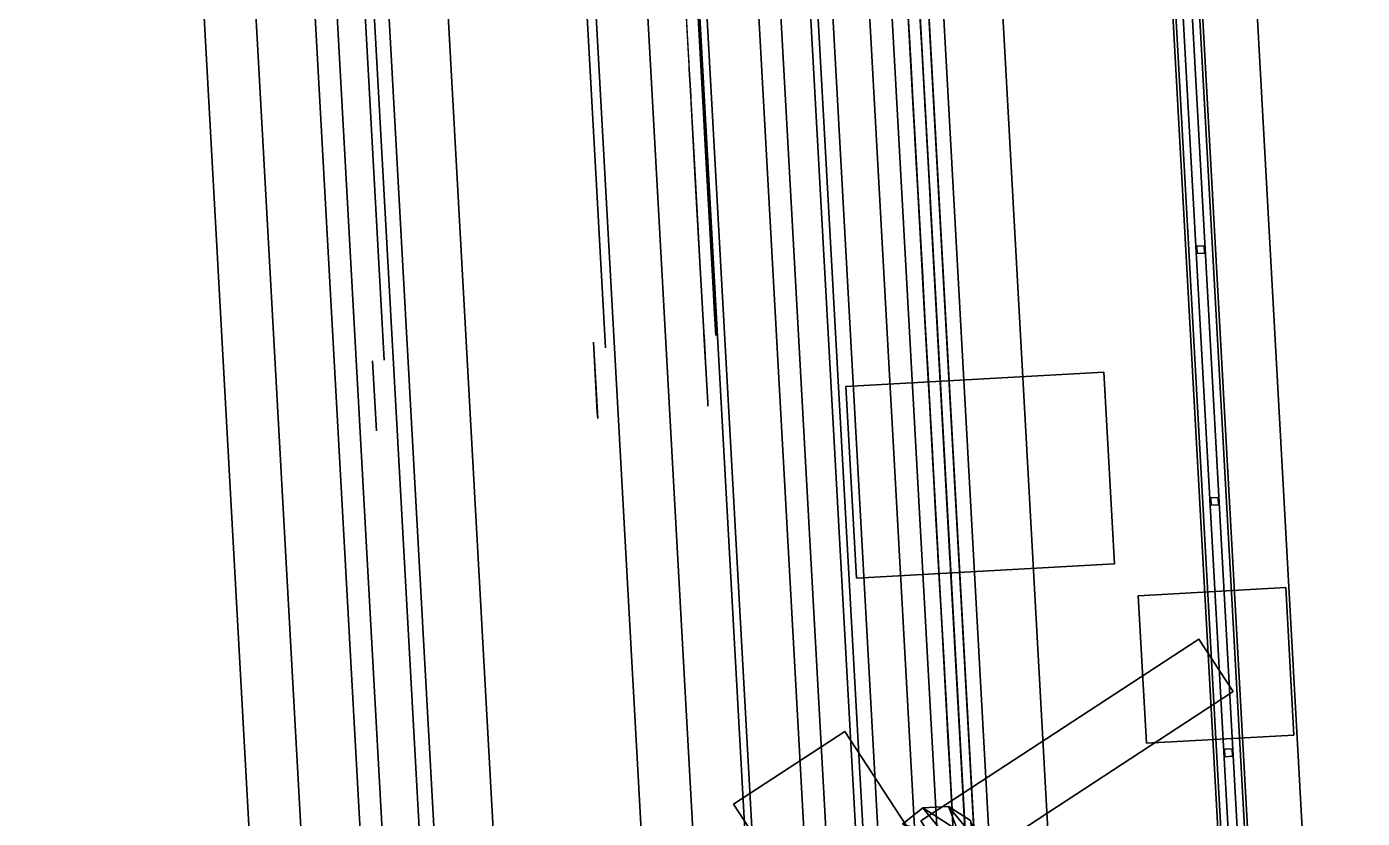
# Model space of a CAD drawing. Header units: millimetres. Extents: x -2005 to 6910, y -1718 to 7197.
# Drawn here: x -2005 to -196, y 1298 to 2370 of the extents above; entities that cross this region are included whole.
import ezdxf

# ---------------------------------------------------------------- set-up
doc = ezdxf.new("R2010")
doc.units = ezdxf.units.MM
for name, color, linetype in [('cornice_coping', 7, 'Continuous'), ('cornice_lower', 7, 'Continuous'), ('cornice_middle', 7, 'Continuous'), ('ground_entry', 7, 'Continuous'), ('ground_entry_arch', 7, 'Continuous'), ('ground_entry_jamb', 7, 'Continuous'), ('lower_arch_W', 7, 'Continuous'), ('lower_arch_W_arch', 7, 'Continuous'), ('lower_arch_W_jamb', 7, 'Continuous'), ('main_arch_W', 7, 'Continuous'), ('main_arch_W_arch', 7, 'Continuous'), ('main_arch_W_jamb', 7, 'Continuous'), ('masonry_wall_returns', 7, 'Continuous'), ('roof_cable_tray', 7, 'Continuous'), ('roof_guard', 7, 'Continuous'), ('roof_guard_mesh', 7, 'Continuous'), ('roof_parapet', 7, 'Continuous'), ('S3_allocated_antenna_0', 7, 'Continuous'), ('S3_wall_carrier', 7, 'Continuous'), ('S3_wall_mount', 7, 'Continuous'), ('S3_wall_plate', 7, 'Continuous'), ('tank_level_arch_W', 7, 'Continuous'), ('tank_level_arch_W_arch', 7, 'Continuous'), ('tank_level_arch_W_jamb', 7, 'Continuous'), ('tower_wall_W', 7, 'Continuous'), ('upper_arch_W', 7, 'Continuous'), ('upper_arch_W_arch', 7, 'Continuous'), ('upper_arch_W_jamb', 7, 'Continuous'), ('upper_corbels', 7, 'Continuous')]:
    doc.layers.add(name, color=color, linetype=linetype)

msp = doc.modelspace()

# ---------------------------------------------------------------- linework, layer by layer
at = {"layer": 'cornice_coping'}
for points in [[(-1537.5, -1717.5, 600), (-2004.6, 6729.6, 600), (-1824.9, 6739.5, 600), (-1357.8, -1707.6, 600)], [(-1537.5, -1717.5, 710), (-1357.8, -1707.6, 710), (-1824.9, 6739.5, 710), (-2004.6, 6729.6, 710)], [(-2004.6, 6729.6, 600), (-1537.5, -1717.5, 600), (-1537.5, -1717.5, 710), (-2004.6, 6729.6, 710)], [(-1357.8, -1707.6, 600), (-1824.9, 6739.5, 600), (-1824.9, 6739.5, 710), (-1357.8, -1707.6, 710)], [(-971.6, -1085.3, 5500), (-1372.4, 6163.6, 5500), (-1192.6, 6173.6, 5500), (-791.8, -1075.4, 5500)], [(-971.6, -1085.3, 5610), (-791.8, -1075.4, 5610), (-1192.6, 6173.6, 5610), (-1372.4, 6163.6, 5610)], [(-791.8, -1075.4, 5500), (-1192.6, 6173.6, 5500), (-1192.6, 6173.6, 5610), (-791.8, -1075.4, 5610)], [(-1372.4, 6163.6, 5500), (-971.6, -1085.3, 5500), (-971.6, -1085.3, 5610), (-1372.4, 6163.6, 5610)], [(-830.1, -927.2, 10500), (-1214.3, 6022.1, 10500), (-1034.6, 6032.1, 10500), (-650.3, -917.3, 10500)], [(-830.1, -927.2, 10610), (-650.3, -917.3, 10610), (-1034.6, 6032.1, 10610), (-1214.3, 6022.1, 10610)], [(-830.1, -927.2, 16500), (-1214.3, 6022.1, 16500), (-1034.6, 6032.1, 16500), (-650.3, -917.3, 16500)], [(-830.1, -927.2, 16610), (-650.3, -917.3, 16610), (-1034.6, 6032.1, 16610), (-1214.3, 6022.1, 16610)], [(-830.1, -927.2, 20100), (-1214.3, 6022.1, 20100), (-1034.6, 6032.1, 20100), (-650.3, -917.3, 20100)], [(-830.1, -927.2, 20210), (-650.3, -917.3, 20210), (-1034.6, 6032.1, 20210), (-1214.3, 6022.1, 20210)], [(-830.1, -927.2, 24800), (-1214.3, 6022.1, 24800), (-1034.6, 6032.1, 24800), (-650.3, -917.3, 24800)], [(-830.1, -927.2, 24910), (-650.3, -917.3, 24910), (-1034.6, 6032.1, 24910), (-1214.3, 6022.1, 24910)], [(-650.3, -917.3, 10500), (-1034.6, 6032.1, 10500), (-1034.6, 6032.1, 10610), (-650.3, -917.3, 10610)], [(-650.3, -917.3, 16500), (-1034.6, 6032.1, 16500), (-1034.6, 6032.1, 16610), (-650.3, -917.3, 16610)], [(-650.3, -917.3, 20100), (-1034.6, 6032.1, 20100), (-1034.6, 6032.1, 20210), (-650.3, -917.3, 20210)], [(-650.3, -917.3, 24800), (-1034.6, 6032.1, 24800), (-1034.6, 6032.1, 24910), (-650.3, -917.3, 24910)], [(-1214.3, 6022.1, 10500), (-830.1, -927.2, 10500), (-830.1, -927.2, 10610), (-1214.3, 6022.1, 10610)], [(-1214.3, 6022.1, 16500), (-830.1, -927.2, 16500), (-830.1, -927.2, 16610), (-1214.3, 6022.1, 16610)], [(-1214.3, 6022.1, 20100), (-830.1, -927.2, 20100), (-830.1, -927.2, 20210), (-1214.3, 6022.1, 20210)], [(-1214.3, 6022.1, 24800), (-830.1, -927.2, 24800), (-830.1, -927.2, 24910), (-1214.3, 6022.1, 24910)]]:
    msp.add_3dface(points, dxfattribs=at)
at = {"layer": 'cornice_lower'}
for points in [[(-1396, -1559.4, 300), (-1846.5, 6588.1, 300), (-1666.8, 6598, 300), (-1216.3, -1549.5, 300)], [(-1396, -1559.4, 440), (-1216.3, -1549.5, 440), (-1666.8, 6598, 440), (-1846.5, 6588.1, 440)], [(-1846.5, 6588.1, 300), (-1396, -1559.4, 300), (-1396, -1559.4, 440), (-1846.5, 6588.1, 440)], [(-1216.3, -1549.5, 300), (-1666.8, 6598, 300), (-1666.8, 6598, 440), (-1216.3, -1549.5, 440)], [(-830.1, -927.2, 5200), (-1214.3, 6022.1, 5200), (-1034.6, 6032.1, 5200), (-650.3, -917.3, 5200)], [(-830.1, -927.2, 5340), (-650.3, -917.3, 5340), (-1034.6, 6032.1, 5340), (-1214.3, 6022.1, 5340)], [(-650.3, -917.3, 5200), (-1034.6, 6032.1, 5200), (-1034.6, 6032.1, 5340), (-650.3, -917.3, 5340)], [(-1214.3, 6022.1, 5200), (-830.1, -927.2, 5200), (-830.1, -927.2, 5340), (-1214.3, 6022.1, 5340)], [(-688.6, -769.2, 10200), (-1056.3, 5880.7, 10200), (-876.5, 5890.6, 10200), (-508.9, -759.3, 10200)], [(-688.6, -769.2, 10340), (-508.9, -759.3, 10340), (-876.5, 5890.6, 10340), (-1056.3, 5880.7, 10340)], [(-688.6, -769.2, 16200), (-1056.3, 5880.7, 16200), (-876.5, 5890.6, 16200), (-508.9, -759.3, 16200)], [(-688.6, -769.2, 16340), (-508.9, -759.3, 16340), (-876.5, 5890.6, 16340), (-1056.3, 5880.7, 16340)], [(-688.6, -769.2, 19800), (-1056.3, 5880.7, 19800), (-876.5, 5890.6, 19800), (-508.9, -759.3, 19800)], [(-688.6, -769.2, 19940), (-508.9, -759.3, 19940), (-876.5, 5890.6, 19940), (-1056.3, 5880.7, 19940)], [(-688.6, -769.2, 24500), (-1056.3, 5880.7, 24500), (-876.5, 5890.6, 24500), (-508.9, -759.3, 24500)], [(-688.6, -769.2, 24640), (-508.9, -759.3, 24640), (-876.5, 5890.6, 24640), (-1056.3, 5880.7, 24640)], [(-1056.3, 5880.7, 10200), (-688.6, -769.2, 10200), (-688.6, -769.2, 10340), (-1056.3, 5880.7, 10340)], [(-1056.3, 5880.7, 16200), (-688.6, -769.2, 16200), (-688.6, -769.2, 16340), (-1056.3, 5880.7, 16340)], [(-1056.3, 5880.7, 19800), (-688.6, -769.2, 19800), (-688.6, -769.2, 19940), (-1056.3, 5880.7, 19940)], [(-1056.3, 5880.7, 24500), (-688.6, -769.2, 24500), (-688.6, -769.2, 24640), (-1056.3, 5880.7, 24640)], [(-508.9, -759.3, 10200), (-876.5, 5890.6, 10200), (-876.5, 5890.6, 10340), (-508.9, -759.3, 10340)], [(-508.9, -759.3, 16200), (-876.5, 5890.6, 16200), (-876.5, 5890.6, 16340), (-508.9, -759.3, 16340)], [(-508.9, -759.3, 19800), (-876.5, 5890.6, 19800), (-876.5, 5890.6, 19940), (-508.9, -759.3, 19940)], [(-508.9, -759.3, 24500), (-876.5, 5890.6, 24500), (-876.5, 5890.6, 24640), (-508.9, -759.3, 24640)]]:
    msp.add_3dface(points, dxfattribs=at)
at = {"layer": 'cornice_middle'}
for points in [[(-1471.5, -1643.7, 440), (-1930.8, 6663.6, 440), (-1751.1, 6673.5, 440), (-1291.8, -1633.8, 440)], [(-1471.5, -1643.7, 600), (-1291.8, -1633.8, 600), (-1751.1, 6673.5, 600), (-1930.8, 6663.6, 600)], [(-1930.8, 6663.6, 440), (-1471.5, -1643.7, 440), (-1471.5, -1643.7, 600), (-1930.8, 6663.6, 600)], [(-1291.8, -1633.8, 440), (-1751.1, 6673.5, 440), (-1751.1, 6673.5, 600), (-1291.8, -1633.8, 600)], [(-905.5, -1011.5, 5340), (-1298.6, 6097.6, 5340), (-1118.9, 6107.5, 5340), (-725.8, -1001.6, 5340)], [(-905.5, -1011.5, 5500), (-725.8, -1001.6, 5500), (-1118.9, 6107.5, 5500), (-1298.6, 6097.6, 5500)], [(-1298.6, 6097.6, 5340), (-905.5, -1011.5, 5340), (-905.5, -1011.5, 5500), (-1298.6, 6097.6, 5500)], [(-725.8, -1001.6, 5340), (-1118.9, 6107.5, 5340), (-1118.9, 6107.5, 5500), (-725.8, -1001.6, 5500)], [(-764, -853.5, 10340), (-1140.6, 5956.1, 10340), (-960.8, 5966.1, 10340), (-584.3, -843.5, 10340)], [(-764, -853.5, 10500), (-584.3, -843.5, 10500), (-960.8, 5966.1, 10500), (-1140.6, 5956.1, 10500)], [(-764, -853.5, 16340), (-1140.6, 5956.1, 16340), (-960.8, 5966.1, 16340), (-584.3, -843.5, 16340)], [(-764, -853.5, 16500), (-584.3, -843.5, 16500), (-960.8, 5966.1, 16500), (-1140.6, 5956.1, 16500)], [(-764, -853.5, 19940), (-1140.6, 5956.1, 19940), (-960.8, 5966.1, 19940), (-584.3, -843.5, 19940)], [(-764, -853.5, 20100), (-584.3, -843.5, 20100), (-960.8, 5966.1, 20100), (-1140.6, 5956.1, 20100)], [(-764, -853.5, 24640), (-1140.6, 5956.1, 24640), (-960.8, 5966.1, 24640), (-584.3, -843.5, 24640)], [(-764, -853.5, 24800), (-584.3, -843.5, 24800), (-960.8, 5966.1, 24800), (-1140.6, 5956.1, 24800)], [(-1140.6, 5956.1, 10340), (-764, -853.5, 10340), (-764, -853.5, 10500), (-1140.6, 5956.1, 10500)], [(-1140.6, 5956.1, 16340), (-764, -853.5, 16340), (-764, -853.5, 16500), (-1140.6, 5956.1, 16500)], [(-1140.6, 5956.1, 19940), (-764, -853.5, 19940), (-764, -853.5, 20100), (-1140.6, 5956.1, 20100)], [(-1140.6, 5956.1, 24640), (-764, -853.5, 24640), (-764, -853.5, 24800), (-1140.6, 5956.1, 24800)], [(-584.3, -843.5, 10340), (-960.8, 5966.1, 10340), (-960.8, 5966.1, 10500), (-584.3, -843.5, 10500)], [(-584.3, -843.5, 16340), (-960.8, 5966.1, 16340), (-960.8, 5966.1, 16500), (-584.3, -843.5, 16500)], [(-584.3, -843.5, 19940), (-960.8, 5966.1, 19940), (-960.8, 5966.1, 20100), (-584.3, -843.5, 20100)], [(-584.3, -843.5, 24640), (-960.8, 5966.1, 24640), (-960.8, 5966.1, 24800), (-584.3, -843.5, 24800)]]:
    msp.add_3dface(points, dxfattribs=at)
at = {"layer": 'ground_entry'}
for points in [[(-1220.7, 1935.6, 1443.8), (-1286.5, 3125.1, 2887.5), (-1287, 3133.7, 2800)], [(-1220.7, 1935.6, 1443.8), (-1287, 3133.7, 2800), (-1287, 3133.7, 1443.8)], [(-1071.4, 1952.4, 2887.5), (-1136.6, 3130.5, 2917.1), (-1136.7, 3133.4, 2887.5)], [(-1071.4, 1952.4, 2887.5), (-1134.7, 3096.4, 3029.6), (-1136.6, 3130.5, 2917.1)], [(-1586.5, 3117.2, 100), (-1520.3, 1919, 100), (-1520.3, 1919, 1443.8), (-1586.5, 3117.2, 1443.8)], [(-1220.7, 1935.6, 1443.8), (-1221.2, 1944.2, 2887.5), (-1286.5, 3125.1, 2887.5)], [(-1071.4, 1952.4, 2887.5), (-1131.6, 3041, 3133.3), (-1134.7, 3096.4, 3029.6)], [(-1071.4, 1952.4, 2887.5), (-1127.5, 2966.5, 3224.3), (-1131.6, 3041, 3133.3)], [(-1071.4, 1952.4, 2887.5), (-1122.5, 2875.8, 3298.9), (-1127.5, 2966.5, 3224.3)], [(-1071.4, 1952.4, 2887.5), (-1116.7, 2772.2, 3354.3), (-1122.5, 2875.8, 3298.9)], [(-1071.4, 1952.4, 2887.5), (-1110.5, 2659.8, 3388.5), (-1116.7, 2772.2, 3354.3)], [(-1071.4, 1952.4, 2887.5), (-1104.1, 2542.9, 3400), (-1110.5, 2659.8, 3388.5)], [(-1071.4, 1952.4, 2887.5), (-1097.6, 2426, 3388.5), (-1104.1, 2542.9, 3400)], [(-1071.4, 1952.4, 2887.5), (-1091.4, 2313.7, 3354.3), (-1097.6, 2426, 3388.5)], [(-1071.4, 1952.4, 2887.5), (-1085.7, 2210.1, 3298.9), (-1091.4, 2313.7, 3354.3)], [(-1071.4, 1952.4, 2887.5), (-1080.6, 2119.3, 3224.3), (-1085.7, 2210.1, 3298.9)], [(-1071.4, 1952.4, 2887.5), (-1076.5, 2044.8, 3133.3), (-1080.6, 2119.3, 3224.3)], [(-1071.4, 1952.4, 2887.5), (-1073.5, 1989.4, 3029.6), (-1076.5, 2044.8, 3133.3)], [(-1071.4, 1952.4, 2887.5), (-1071.6, 1955.4, 2917.1), (-1073.5, 1989.4, 3029.6)], [(-1220.7, 1935.6, 1443.8), (-1220.7, 1935.6, 2800), (-1221.2, 1944.2, 2887.5)]]:
    msp.add_3dface(points, dxfattribs=at)
at = {"layer": 'ground_entry_arch'}
for points in [[(-1107.4, 2312.8, 3354.3), (-1105.4, 2276.5, 3442.1), (-1112.6, 2406.7, 3481.6), (-1113.6, 2425.2, 3388.5)], [(-1101.6, 2209.2, 3298.9), (-1098.7, 2156.5, 3377.9), (-1105.4, 2276.5, 3442.1), (-1107.4, 2312.8, 3354.3)], [(-1096.6, 2118.4, 3224.3), (-1092.9, 2051.4, 3291.4), (-1098.7, 2156.5, 3377.9), (-1101.6, 2209.2, 3298.9)], [(-1092.5, 2043.9, 3133.3), (-1088.1, 1965.1, 3186.1), (-1092.9, 2051.4, 3291.4), (-1096.6, 2118.4, 3224.3)], [(-1089.4, 1988.6, 3029.6), (-1084.6, 1900.9, 3066), (-1088.1, 1965.1, 3186.1), (-1092.5, 2043.9, 3133.3)], [(-1087.6, 1954.5, 2917.1), (-1082.4, 1861.4, 2935.6), (-1084.6, 1900.9, 3066), (-1089.4, 1988.6, 3029.6)], [(-1082.2, 1856.7, 2887.5), (-1082.4, 1861.4, 2935.6), (-1087.6, 1954.5, 2917.1), (-1087.4, 1951.6, 2887.5)], [(-1236.7, 1934.7, 2800), (-1231.4, 1839.8, 2800), (-1231.9, 1848.4, 2887.5), (-1237.2, 1943.3, 2887.5)]]:
    msp.add_3dface(points, dxfattribs=at)
at = {"layer": 'ground_entry_jamb'}
for points in [[(-1536.2, 1918.1, 100), (-1531, 1823.3, 100), (-1531, 1823.3, 1443.8), (-1536.2, 1918.1, 1443.8)], [(-1231.4, 1839.8, 1443.8), (-1231.4, 1839.8, 2800), (-1236.7, 1934.7, 2800), (-1236.7, 1934.7, 1443.8)]]:
    msp.add_3dface(points, dxfattribs=at)
at = {"layer": 'lower_arch_W'}
for points in [[(-775.8, 2040.3, 6200), (-728.3, 1181.6, 6200), (-728.3, 1181.6, 9370)], [(-775.8, 2040.3, 6200), (-728.3, 1181.6, 9370), (-728.8, 1189.8, 9453.9)], [(-775.8, 2040.3, 6200), (-728.8, 1189.8, 9453.9), (-730.2, 1214.3, 9534.6)], [(-775.8, 2040.3, 6200), (-730.2, 1214.3, 9534.6), (-732.3, 1253.9, 9608.9)], [(-775.8, 2040.3, 6200), (-732.3, 1253.9, 9608.9), (-735.3, 1307.3, 9674.1)], [(-775.8, 2040.3, 6200), (-735.3, 1307.3, 9674.1), (-738.9, 1372.4, 9727.5)], [(-775.8, 2040.3, 6200), (-738.9, 1372.4, 9727.5), (-743, 1446.6, 9767.3)], [(-775.8, 2040.3, 6200), (-743, 1446.6, 9767.3), (-747.5, 1527.2, 9791.7)], [(-775.8, 2040.3, 6200), (-747.5, 1527.2, 9791.7), (-752.1, 1610.9, 9800)], [(-775.8, 2040.3, 6200), (-752.1, 1610.9, 9800), (-756.7, 1694.7, 9791.7)], [(-775.8, 2040.3, 6200), (-756.7, 1694.7, 9791.7), (-761.2, 1775.2, 9767.3)], [(-775.8, 2040.3, 6200), (-761.2, 1775.2, 9767.3), (-765.3, 1849.5, 9727.5)], [(-775.8, 2040.3, 6200), (-765.3, 1849.5, 9727.5), (-768.9, 1914.5, 9674.1)], [(-775.8, 2040.3, 6200), (-768.9, 1914.5, 9674.1), (-771.8, 1967.9, 9608.9)], [(-775.8, 2040.3, 6200), (-771.8, 1967.9, 9608.9), (-774, 2007.6, 9534.6)], [(-775.8, 2040.3, 6200), (-774, 2007.6, 9534.6), (-775.4, 2032, 9453.9)], [(-775.8, 2040.3, 6200), (-775.4, 2032, 9453.9), (-775.8, 2040.3, 9370)]]:
    msp.add_3dface(points, dxfattribs=at)
at = {"layer": 'lower_arch_W_arch'}
for points in [[(-791.3, 2031.1, 9453.9), (-796.5, 2124.2, 9472.4), (-797, 2134.3, 9370), (-791.8, 2039.4, 9370)], [(-790, 2006.7, 9534.6), (-794.8, 2094.4, 9570.9), (-796.5, 2124.2, 9472.4), (-791.3, 2031.1, 9453.9)], [(-787.8, 1967, 9608.9), (-792.2, 2045.9, 9661.7), (-794.8, 2094.4, 9570.9), (-790, 2006.7, 9534.6)], [(-784.8, 1913.6, 9674.1), (-788.6, 1980.7, 9741.2), (-792.2, 2045.9, 9661.7), (-787.8, 1967, 9608.9)], [(-781.2, 1848.6, 9727.5), (-784.2, 1901.3, 9806.5), (-788.6, 1980.7, 9741.2), (-784.8, 1913.6, 9674.1)], [(-777.1, 1774.4, 9767.3), (-779.1, 1810.7, 9855), (-784.2, 1901.3, 9806.5), (-781.2, 1848.6, 9727.5)], [(-772.7, 1693.8, 9791.7), (-773.7, 1712.3, 9884.9), (-779.1, 1810.7, 9855), (-777.1, 1774.4, 9767.3)], [(-768.1, 1610.1, 9800), (-768.1, 1610.1, 9895), (-773.7, 1712.3, 9884.9), (-772.7, 1693.8, 9791.7)], [(-763.4, 1526.3, 9791.7), (-762.4, 1507.8, 9884.9), (-768.1, 1610.1, 9895), (-768.1, 1610.1, 9800)], [(-759, 1445.8, 9767.3), (-757, 1409.5, 9855), (-762.4, 1507.8, 9884.9), (-763.4, 1526.3, 9791.7)], [(-754.9, 1371.5, 9727.5), (-752, 1318.8, 9806.5), (-757, 1409.5, 9855), (-759, 1445.8, 9767.3)], [(-751.3, 1306.5, 9674.1), (-747.6, 1239.4, 9741.2), (-752, 1318.8, 9806.5), (-754.9, 1371.5, 9727.5)], [(-748.3, 1253.1, 9608.9), (-744, 1174.2, 9661.7), (-747.6, 1239.4, 9741.2), (-751.3, 1306.5, 9674.1)]]:
    msp.add_3dface(points, dxfattribs=at)
at = {"layer": 'lower_arch_W_jamb'}
msp.add_3dface([(-797, 2134.3, 6200), (-791.8, 2039.4, 6200), (-791.8, 2039.4, 9370), (-797, 2134.3, 9370)], dxfattribs=at)
at = {"layer": 'main_arch_W'}
for points in [[(-781.1, 2135.1, 11100), (-723.1, 1086.7, 11100), (-723.1, 1086.7, 15275)], [(-781.1, 2135.1, 11100), (-723.1, 1086.7, 15275), (-723.7, 1096.8, 15377.4)], [(-781.1, 2135.1, 11100), (-723.7, 1096.8, 15377.4), (-725.3, 1126.6, 15475.9)], [(-781.1, 2135.1, 11100), (-725.3, 1126.6, 15475.9), (-728, 1175.1, 15566.7)], [(-781.1, 2135.1, 11100), (-728, 1175.1, 15566.7), (-731.6, 1240.3, 15646.2)], [(-781.1, 2135.1, 11100), (-731.6, 1240.3, 15646.2), (-736, 1319.7, 15711.5)], [(-781.1, 2135.1, 11100), (-736, 1319.7, 15711.5), (-741, 1410.3, 15760)], [(-781.1, 2135.1, 11100), (-741, 1410.3, 15760), (-746.4, 1508.7, 15789.9)], [(-781.1, 2135.1, 11100), (-746.4, 1508.7, 15789.9), (-752.1, 1610.9, 15800)], [(-781.1, 2135.1, 11100), (-752.1, 1610.9, 15800), (-757.7, 1713.2, 15789.9)], [(-781.1, 2135.1, 11100), (-757.7, 1713.2, 15789.9), (-763.2, 1811.5, 15760)], [(-781.1, 2135.1, 11100), (-763.2, 1811.5, 15760), (-768.2, 1902.2, 15711.5)], [(-781.1, 2135.1, 11100), (-768.2, 1902.2, 15711.5), (-772.6, 1981.6, 15646.2)], [(-781.1, 2135.1, 11100), (-772.6, 1981.6, 15646.2), (-776.2, 2046.8, 15566.7)], [(-781.1, 2135.1, 11100), (-776.2, 2046.8, 15566.7), (-778.9, 2095.2, 15475.9)], [(-781.1, 2135.1, 11100), (-778.9, 2095.2, 15475.9), (-780.5, 2125.1, 15377.4)], [(-781.1, 2135.1, 11100), (-780.5, 2125.1, 15377.4), (-781.1, 2135.1, 15275)]]:
    msp.add_3dface(points, dxfattribs=at)
at = {"layer": 'main_arch_W_arch'}
for points in [[(-796.5, 2124.2, 15377.4), (-801.6, 2217.2, 15396), (-802.3, 2229.1, 15275), (-797, 2134.3, 15275)], [(-794.8, 2094.4, 15475.9), (-799.7, 2182, 15512.3), (-801.6, 2217.2, 15396), (-796.5, 2124.2, 15377.4)], [(-792.2, 2045.9, 15566.7), (-796.5, 2124.8, 15619.5), (-799.7, 2182, 15512.3), (-794.8, 2094.4, 15475.9)], [(-788.6, 1980.7, 15646.2), (-792.3, 2047.8, 15713.4), (-796.5, 2124.8, 15619.5), (-792.2, 2045.9, 15566.7)], [(-784.2, 1901.3, 15711.5), (-787.1, 1954, 15790.5), (-792.3, 2047.8, 15713.4), (-788.6, 1980.7, 15646.2)], [(-779.1, 1810.7, 15760), (-781.2, 1847, 15847.8), (-787.1, 1954, 15790.5), (-784.2, 1901.3, 15711.5)], [(-773.7, 1712.3, 15789.9), (-774.7, 1730.8, 15883.1), (-781.2, 1847, 15847.8), (-779.1, 1810.7, 15760)], [(-768.1, 1610.1, 15800), (-768.1, 1610.1, 15895), (-774.7, 1730.8, 15883.1), (-773.7, 1712.3, 15789.9)], [(-762.4, 1507.8, 15789.9), (-761.4, 1489.3, 15883.1), (-768.1, 1610.1, 15895), (-768.1, 1610.1, 15800)], [(-757, 1409.5, 15760), (-755, 1373.2, 15847.8), (-761.4, 1489.3, 15883.1), (-762.4, 1507.8, 15789.9)], [(-752, 1318.8, 15711.5), (-749, 1266.1, 15790.5), (-755, 1373.2, 15847.8), (-757, 1409.5, 15760)], [(-747.6, 1239.4, 15646.2), (-743.9, 1172.3, 15713.4), (-749, 1266.1, 15790.5), (-752, 1318.8, 15711.5)]]:
    msp.add_3dface(points, dxfattribs=at)
at = {"layer": 'main_arch_W_jamb'}
msp.add_3dface([(-802.3, 2229.1, 11100), (-797, 2134.3, 11100), (-797, 2134.3, 15275), (-802.3, 2229.1, 15275)], dxfattribs=at)
at = {"layer": 'masonry_wall_returns'}
for points in [[(-1320.6, -1475.2, 1443.8), (-1037.6, -1159.1, 1443.8), (-1446.1, 6229.7, 1443.8), (-1762.2, 6512.6, 1443.8)], [(-1037.6, -1159.1, 2887.5), (-896.1, -1001, 2887.5), (-1288.1, 6088.2, 2887.5), (-1446.1, 6229.7, 2887.5)], [(-896.1, -1001, 4331.2), (-754.6, -842.9, 4331.2), (-1130, 5946.7, 4331.2), (-1288.1, 6088.2, 4331.2)], [(-754.6, -842.9, 5775), (-613.1, -684.9, 5775), (-972, 5805.2, 5775), (-1130, 5946.7, 5775)]]:
    msp.add_3dface(points, dxfattribs=at)
at = {"layer": 'roof_cable_tray'}
for points in [[(-340, 5315.3, 25137.5), (-499.7, 5306.5, 25137.5), (-198.7, -137.2, 25137.5), (-39, -128.3, 25137.5)], [(-499.7, 5306.5, 25062.5), (-340, 5315.3, 25062.5), (-39, -128.3, 25062.5), (-198.7, -137.2, 25062.5)], [(-499.7, 5306.5, 25137.5), (-499.7, 5306.5, 25062.5), (-198.7, -137.2, 25062.5), (-198.7, -137.2, 25137.5)], [(-340, 5315.3, 25062.5), (-340, 5315.3, 25137.5), (-39, -128.3, 25137.5), (-39, -128.3, 25062.5)]]:
    msp.add_3dface(points, dxfattribs=at)
at = {"layer": 'roof_guard'}
for points in [[(-623.2, 5473.9, 25100), (-619.3, 5474.2, 25088.2), (-299.1, -317, 25088.2), (-302.9, -317.2, 25100)], [(-619.3, 5474.2, 25111.8), (-623.2, 5473.9, 25100), (-302.9, -317.2, 25100), (-299.1, -317, 25111.8)], [(-623.2, 5473.9, 26050), (-619.3, 5474.2, 26038.2), (-299.1, -317, 26038.2), (-302.9, -317.2, 26050)], [(-619.3, 5474.2, 26061.8), (-623.2, 5473.9, 26050), (-302.9, -317.2, 26050), (-299.1, -317, 26061.8)], [(-619.3, 5474.2, 25088.2), (-609.4, 5474.7, 25081), (-289.2, -316.4, 25081), (-299.1, -317, 25088.2)], [(-609.4, 5474.7, 25119), (-619.3, 5474.2, 25111.8), (-299.1, -317, 25111.8), (-289.2, -316.4, 25119)], [(-619.3, 5474.2, 26038.2), (-609.4, 5474.7, 26031), (-289.2, -316.4, 26031), (-299.1, -317, 26038.2)], [(-609.4, 5474.7, 26069), (-619.3, 5474.2, 26061.8), (-299.1, -317, 26061.8), (-289.2, -316.4, 26069)], [(-609.4, 5474.7, 25081), (-597, 5475.4, 25081), (-276.8, -315.8, 25081), (-289.2, -316.4, 25081)], [(-597, 5475.4, 25119), (-609.4, 5474.7, 25119), (-289.2, -316.4, 25119), (-276.8, -315.8, 25119)], [(-609.4, 5474.7, 26031), (-597, 5475.4, 26031), (-276.8, -315.8, 26031), (-289.2, -316.4, 26031)], [(-597, 5475.4, 26069), (-609.4, 5474.7, 26069), (-289.2, -316.4, 26069), (-276.8, -315.8, 26069)], [(-597, 5475.4, 25081), (-587, 5475.9, 25088.2), (-266.8, -315.2, 25088.2), (-276.8, -315.8, 25081)], [(-587, 5475.9, 25111.8), (-597, 5475.4, 25119), (-276.8, -315.8, 25119), (-266.8, -315.2, 25111.8)], [(-597, 5475.4, 26031), (-587, 5475.9, 26038.2), (-266.8, -315.2, 26038.2), (-276.8, -315.8, 26031)], [(-587, 5475.9, 26061.8), (-597, 5475.4, 26069), (-276.8, -315.8, 26069), (-266.8, -315.2, 26061.8)], [(-587, 5475.9, 25088.2), (-583.2, 5476.2, 25100), (-263, -315, 25100), (-266.8, -315.2, 25088.2)], [(-583.2, 5476.2, 25100), (-587, 5475.9, 25111.8), (-266.8, -315.2, 25111.8), (-263, -315, 25100)], [(-587, 5475.9, 26038.2), (-583.2, 5476.2, 26050), (-263, -315, 26050), (-266.8, -315.2, 26038.2)], [(-583.2, 5476.2, 26050), (-587, 5475.9, 26061.8), (-266.8, -315.2, 26061.8), (-263, -315, 26050)]]:
    msp.add_3dface(points, dxfattribs=at)
at = {"layer": 'roof_guard_mesh'}
for points in [[(-419.5, 2063.2, 25080), (-420.1, 2073.2, 25080), (-410.1, 2073.8, 25080), (-409.6, 2063.8, 25080)], [(-419.5, 2063.2, 26050), (-409.6, 2063.8, 26050), (-410.1, 2073.8, 26050), (-420.1, 2073.2, 26050)], [(-410.1, 2073.8, 25080), (-420.1, 2073.2, 25080), (-420.1, 2073.2, 26050), (-410.1, 2073.8, 26050)], [(-420.1, 2073.2, 25080), (-419.5, 2063.2, 25080), (-419.5, 2063.2, 26050), (-420.1, 2073.2, 26050)], [(-419.5, 2063.2, 25080), (-409.6, 2063.8, 25080), (-409.6, 2063.8, 26050), (-419.5, 2063.2, 26050)], [(-409.6, 2063.8, 25080), (-410.1, 2073.8, 25080), (-410.1, 2073.8, 26050), (-409.6, 2063.8, 26050)], [(-400.7, 1722.6, 25080), (-401.3, 1732.5, 25080), (-391.3, 1733.1, 25080), (-390.7, 1723.1, 25080)], [(-400.7, 1722.6, 26050), (-390.7, 1723.1, 26050), (-391.3, 1733.1, 26050), (-401.3, 1732.5, 26050)], [(-391.3, 1733.1, 25080), (-401.3, 1732.5, 25080), (-401.3, 1732.5, 26050), (-391.3, 1733.1, 26050)], [(-401.3, 1732.5, 25080), (-400.7, 1722.6, 25080), (-400.7, 1722.6, 26050), (-401.3, 1732.5, 26050)], [(-400.7, 1722.6, 25080), (-390.7, 1723.1, 25080), (-390.7, 1723.1, 26050), (-400.7, 1722.6, 26050)], [(-390.7, 1723.1, 25080), (-391.3, 1733.1, 25080), (-391.3, 1733.1, 26050), (-390.7, 1723.1, 26050)], [(-381.9, 1381.9, 25080), (-382.4, 1391.9, 25080), (-372.4, 1392.4, 25080), (-371.9, 1382.5, 25080)], [(-381.9, 1381.9, 26050), (-371.9, 1382.5, 26050), (-372.4, 1392.4, 26050), (-382.4, 1391.9, 26050)], [(-372.4, 1392.4, 25080), (-382.4, 1391.9, 25080), (-382.4, 1391.9, 26050), (-372.4, 1392.4, 26050)], [(-382.4, 1391.9, 25080), (-381.9, 1381.9, 25080), (-381.9, 1381.9, 26050), (-382.4, 1391.9, 26050)], [(-381.9, 1381.9, 25080), (-371.9, 1382.5, 25080), (-371.9, 1382.5, 26050), (-381.9, 1381.9, 26050)], [(-371.9, 1382.5, 25080), (-372.4, 1392.4, 25080), (-372.4, 1392.4, 26050), (-371.9, 1382.5, 26050)]]:
    msp.add_3dface(points, dxfattribs=at)
at = {"layer": 'roof_parapet'}
for points in [[(-649, -35.9, 25000), (-936.1, 5156.2, 25000), (-287.1, 5192.1, 25000), (0, 0, 25000)], [(-649, -35.9, 25550), (0, 0, 25550), (-287.1, 5192.1, 25550), (-936.1, 5156.2, 25550)], [(0, 0, 25000), (-287.1, 5192.1, 25000), (-287.1, 5192.1, 25550), (0, 0, 25550)], [(-936.1, 5156.2, 25000), (-649, -35.9, 25000), (-649, -35.9, 25550), (-936.1, 5156.2, 25550)]]:
    msp.add_3dface(points, dxfattribs=at)
at = {"layer": 'S3_allocated_antenna_0'}
for points in [[(-678, 1081, 22250), (-828.7, 982.5, 22250), (-1047.5, 1317.4, 22250), (-896.9, 1415.9, 22250)], [(-678, 1081, 24250), (-896.9, 1415.9, 24250), (-1047.5, 1317.4, 24250), (-828.7, 982.5, 24250)], [(-896.9, 1415.9, 22250), (-1047.5, 1317.4, 22250), (-1047.5, 1317.4, 24250), (-896.9, 1415.9, 24250)], [(-678, 1081, 22250), (-896.9, 1415.9, 22250), (-896.9, 1415.9, 24250), (-678, 1081, 24250)], [(-1047.5, 1317.4, 22250), (-828.7, 982.5, 22250), (-828.7, 982.5, 24250), (-1047.5, 1317.4, 24250)]]:
    msp.add_3dface(points, dxfattribs=at)
at = {"layer": 'S3_wall_carrier'}
for points in [[(-722.7, 1228.4, 21900), (-818.7, 1290.4, 21900), (-791.3, 1312.7, 21900)], [(-713.6, 1262.5, 24700), (-791.3, 1312.7, 24700), (-818.7, 1290.4, 24700)], [(-791.3, 1312.7, 21900), (-818.7, 1290.4, 21900), (-818.7, 1290.4, 24700), (-791.3, 1312.7, 24700)], [(-722.7, 1228.4, 21900), (-791.3, 1312.7, 21900), (-756.1, 1314.6, 21900)], [(-713.6, 1262.5, 24700), (-756.1, 1314.6, 24700), (-791.3, 1312.7, 24700)], [(-756.1, 1314.6, 21900), (-791.3, 1312.7, 21900), (-791.3, 1312.7, 24700), (-756.1, 1314.6, 24700)], [(-722.7, 1228.4, 21900), (-756.1, 1314.6, 21900), (-726.4, 1295.5, 21900)], [(-713.6, 1262.5, 24700), (-726.4, 1295.5, 24700), (-756.1, 1314.6, 24700)], [(-726.4, 1295.5, 21900), (-756.1, 1314.6, 21900), (-756.1, 1314.6, 24700), (-726.4, 1295.5, 24700)]]:
    msp.add_3dface(points, dxfattribs=at)
at = {"layer": 'S3_wall_mount'}
for points in [[(-370.8, 1470, 22342.5), (-417.3, 1541.1, 22342.5), (-794, 1294.9, 22342.5), (-747.5, 1223.8, 22342.5)], [(-417.3, 1541.1, 22342.5), (-417.3, 1541.1, 22257.5), (-794, 1294.9, 22257.5), (-794, 1294.9, 22342.5)], [(-417.3, 1541.1, 22257.5), (-370.8, 1470, 22257.5), (-747.5, 1223.8, 22257.5), (-794, 1294.9, 22257.5)], [(-370.8, 1470, 24042.5), (-417.3, 1541.1, 24042.5), (-794, 1294.9, 24042.5), (-747.5, 1223.8, 24042.5)], [(-417.3, 1541.1, 24042.5), (-417.3, 1541.1, 23957.5), (-794, 1294.9, 23957.5), (-794, 1294.9, 24042.5)], [(-417.3, 1541.1, 23957.5), (-370.8, 1470, 23957.5), (-747.5, 1223.8, 23957.5), (-794, 1294.9, 23957.5)], [(-370.8, 1470, 22342.5), (-370.8, 1470, 22257.5), (-417.3, 1541.1, 22257.5), (-417.3, 1541.1, 22342.5)], [(-370.8, 1470, 24042.5), (-370.8, 1470, 23957.5), (-417.3, 1541.1, 23957.5), (-417.3, 1541.1, 24042.5)], [(-370.8, 1470, 22257.5), (-370.8, 1470, 22342.5), (-747.5, 1223.8, 22342.5), (-747.5, 1223.8, 22257.5)], [(-370.8, 1470, 23957.5), (-370.8, 1470, 24042.5), (-747.5, 1223.8, 24042.5), (-747.5, 1223.8, 23957.5)]]:
    msp.add_3dface(points, dxfattribs=at)
at = {"layer": 'S3_wall_plate'}
for points in [[(-488.3, 1400.2, 22200), (-499.4, 1599.9, 22200), (-299.7, 1610.9, 22200), (-288.6, 1411.2, 22200)], [(-488.3, 1400.2, 22230), (-288.6, 1411.2, 22230), (-299.7, 1610.9, 22230), (-499.4, 1599.9, 22230)], [(-299.7, 1610.9, 22200), (-499.4, 1599.9, 22200), (-499.4, 1599.9, 22230), (-299.7, 1610.9, 22230)], [(-488.3, 1400.2, 23900), (-499.4, 1599.9, 23900), (-299.7, 1610.9, 23900), (-288.6, 1411.2, 23900)], [(-488.3, 1400.2, 23930), (-288.6, 1411.2, 23930), (-299.7, 1610.9, 23930), (-499.4, 1599.9, 23930)], [(-299.7, 1610.9, 23900), (-499.4, 1599.9, 23900), (-499.4, 1599.9, 23930), (-299.7, 1610.9, 23930)], [(-288.6, 1411.2, 22200), (-299.7, 1610.9, 22200), (-299.7, 1610.9, 22230), (-288.6, 1411.2, 22230)], [(-288.6, 1411.2, 23900), (-299.7, 1610.9, 23900), (-299.7, 1610.9, 23930), (-288.6, 1411.2, 23930)], [(-499.4, 1599.9, 22200), (-488.3, 1400.2, 22200), (-488.3, 1400.2, 22230), (-499.4, 1599.9, 22230)], [(-499.4, 1599.9, 23900), (-488.3, 1400.2, 23900), (-488.3, 1400.2, 23930), (-499.4, 1599.9, 23930)], [(-488.3, 1400.2, 22200), (-288.6, 1411.2, 22200), (-288.6, 1411.2, 22230), (-488.3, 1400.2, 22230)], [(-488.3, 1400.2, 23900), (-288.6, 1411.2, 23900), (-288.6, 1411.2, 23930), (-488.3, 1400.2, 23930)]]:
    msp.add_3dface(points, dxfattribs=at)
at = {"layer": 'tank_level_arch_W'}
for points in [[(-788.5, 2269.9, 21300), (-754.3, 1650.9, 21300), (-754.3, 1650.9, 23790)], [(-788.5, 2269.9, 21300), (-754.3, 1650.9, 23790), (-754.6, 1656.8, 23850.5)], [(-788.5, 2269.9, 21300), (-754.6, 1656.8, 23850.5), (-755.6, 1674.4, 23908.6)], [(-788.5, 2269.9, 21300), (-755.6, 1674.4, 23908.6), (-757.2, 1703, 23962.2)], [(-788.5, 2269.9, 21300), (-757.2, 1703, 23962.2), (-759.3, 1741.5, 24009.2)], [(-788.5, 2269.9, 21300), (-759.3, 1741.5, 24009.2), (-761.9, 1788.4, 24047.8)], [(-788.5, 2269.9, 21300), (-761.9, 1788.4, 24047.8), (-764.9, 1842, 24076.4)], [(-788.5, 2269.9, 21300), (-764.9, 1842, 24076.4), (-768.1, 1900, 24094)], [(-788.5, 2269.9, 21300), (-768.1, 1900, 24094), (-771.4, 1960.4, 24100)], [(-788.5, 2269.9, 21300), (-771.4, 1960.4, 24100), (-774.7, 2020.8, 24094)], [(-788.5, 2269.9, 21300), (-774.7, 2020.8, 24094), (-778, 2078.9, 24076.4)], [(-788.5, 2269.9, 21300), (-778, 2078.9, 24076.4), (-780.9, 2132.4, 24047.8)], [(-788.5, 2269.9, 21300), (-780.9, 2132.4, 24047.8), (-783.5, 2179.3, 24009.2)], [(-788.5, 2269.9, 21300), (-783.5, 2179.3, 24009.2), (-785.6, 2217.8, 23962.2)], [(-788.5, 2269.9, 21300), (-785.6, 2217.8, 23962.2), (-787.2, 2246.4, 23908.6)], [(-788.5, 2269.9, 21300), (-787.2, 2246.4, 23908.6), (-788.2, 2264, 23850.5)], [(-788.5, 2269.9, 21300), (-788.2, 2264, 23850.5), (-788.5, 2269.9, 23790)]]:
    msp.add_3dface(points, dxfattribs=at)
at = {"layer": 'tank_level_arch_W_arch'}
for points in [[(-804.2, 2263.1, 23850.5), (-809.3, 2356.1, 23869), (-809.7, 2363.9, 23790), (-804.5, 2269, 23790)], [(-803.2, 2245.5, 23908.6), (-808, 2333.1, 23945), (-809.3, 2356.1, 23869), (-804.2, 2263.1, 23850.5)], [(-801.6, 2216.9, 23962.2), (-806, 2295.8, 24015), (-808, 2333.1, 23945), (-803.2, 2245.5, 23908.6)], [(-799.5, 2178.4, 24009.2), (-803.2, 2245.5, 24076.4), (-806, 2295.8, 24015), (-801.6, 2216.9, 23962.2)], [(-796.9, 2131.5, 24047.8), (-799.8, 2184.2, 24126.7), (-803.2, 2245.5, 24076.4), (-799.5, 2178.4, 24009.2)], [(-793.9, 2078, 24076.4), (-795.9, 2114.3, 24164.2), (-799.8, 2184.2, 24126.7), (-796.9, 2131.5, 24047.8)], [(-790.7, 2019.9, 24094), (-791.7, 2038.4, 24187.2), (-795.9, 2114.3, 24164.2), (-793.9, 2078, 24076.4)], [(-787.4, 1959.5, 24100), (-787.4, 1959.5, 24195), (-791.7, 2038.4, 24187.2), (-790.7, 2019.9, 24094)], [(-784, 1899.1, 24094), (-783, 1880.6, 24187.2), (-787.4, 1959.5, 24195), (-787.4, 1959.5, 24100)], [(-780.8, 1841.1, 24076.4), (-778.8, 1804.8, 24164.2), (-783, 1880.6, 24187.2), (-784, 1899.1, 24094)], [(-777.9, 1787.6, 24047.8), (-775, 1734.9, 24126.7), (-778.8, 1804.8, 24164.2), (-780.8, 1841.1, 24076.4)], [(-775.3, 1740.7, 24009.2), (-771.6, 1673.6, 24076.4), (-775, 1734.9, 24126.7), (-777.9, 1787.6, 24047.8)], [(-773.2, 1702.2, 23962.2), (-768.8, 1623.3, 24015), (-771.6, 1673.6, 24076.4), (-775.3, 1740.7, 24009.2)], [(-771.6, 1673.6, 23908.6), (-766.7, 1585.9, 23945), (-768.8, 1623.3, 24015), (-773.2, 1702.2, 23962.2)], [(-770.6, 1655.9, 23850.5), (-765.5, 1562.9, 23869), (-766.7, 1585.9, 23945), (-771.6, 1673.6, 23908.6)], [(-770.3, 1650, 23790), (-765, 1555.1, 23790), (-765.5, 1562.9, 23869), (-770.6, 1655.9, 23850.5)]]:
    msp.add_3dface(points, dxfattribs=at)
at = {"layer": 'tank_level_arch_W_jamb'}
for points in [[(-809.7, 2363.9, 21300), (-804.5, 2269, 21300), (-804.5, 2269, 23790), (-809.7, 2363.9, 23790)], [(-770.3, 1650, 21300), (-765, 1555.1, 21300), (-765, 1555.1, 23790), (-770.3, 1650, 23790)]]:
    msp.add_3dface(points, dxfattribs=at)
at = {"layer": 'tower_wall_W'}
for points in [[(-1762.2, 6512.6), (-1320.6, -1475.2), (-1320.6, -1475.2, 1443.8), (-1762.2, 6512.6, 1443.8)], [(-1446.1, 6229.7, 1443.8), (-1037.6, -1159.1, 1443.8), (-1037.6, -1159.1, 2887.5), (-1446.1, 6229.7, 2887.5)], [(-1288.1, 6088.2, 2887.5), (-896.1, -1001, 2887.5), (-896.1, -1001, 4331.2), (-1288.1, 6088.2, 4331.2)], [(-1130, 5946.7, 4331.2), (-754.6, -842.9, 4331.2), (-754.6, -842.9, 5775), (-1130, 5946.7, 5775)], [(-972, 5805.2, 5775), (-613.1, -684.9, 5775), (-613.1, -684.9, 25000), (-972, 5805.2, 25000)]]:
    msp.add_3dface(points, dxfattribs=at)
at = {"layer": 'upper_arch_W'}
for points in [[(-823.3, 2899, 16900), (-785.8, 2220, 16900), (-785.8, 2220, 18860)], [(-823.3, 2899, 16900), (-785.8, 2220, 18860), (-786.1, 2226.5, 18926.3)], [(-823.3, 2899, 16900), (-786.1, 2226.5, 18926.3), (-787.2, 2245.8, 18990.1)], [(-823.3, 2899, 16900), (-787.2, 2245.8, 18990.1), (-788.9, 2277.2, 19048.9)], [(-823.3, 2899, 16900), (-788.9, 2277.2, 19048.9), (-791.3, 2319.4, 19100.4)], [(-823.3, 2899, 16900), (-791.3, 2319.4, 19100.4), (-794.1, 2370.9, 19142.7)], [(-743.2, 1451.2, 16900), (-705.7, 772.2, 16900), (-705.7, 772.2, 18860)], [(-743.2, 1451.2, 16900), (-705.7, 772.2, 18860), (-706.1, 778.7, 18926.3)], [(-743.2, 1451.2, 16900), (-706.1, 778.7, 18926.3), (-707.1, 798.1, 18990.1)], [(-743.2, 1451.2, 16900), (-707.1, 798.1, 18990.1), (-708.9, 829.4, 19048.9)], [(-743.2, 1451.2, 16900), (-708.9, 829.4, 19048.9), (-711.2, 871.6, 19100.4)], [(-743.2, 1451.2, 16900), (-711.2, 871.6, 19100.4), (-714.1, 923.1, 19142.7)], [(-743.2, 1451.2, 16900), (-714.1, 923.1, 19142.7), (-717.3, 981.8, 19174.1)], [(-743.2, 1451.2, 16900), (-717.3, 981.8, 19174.1), (-720.8, 1045.5, 19193.5)], [(-743.2, 1451.2, 16900), (-720.8, 1045.5, 19193.5), (-724.5, 1111.7, 19200)], [(-743.2, 1451.2, 16900), (-724.5, 1111.7, 19200), (-728.1, 1177.9, 19193.5)], [(-743.2, 1451.2, 16900), (-728.1, 1177.9, 19193.5), (-731.7, 1241.6, 19174.1)], [(-743.2, 1451.2, 16900), (-731.7, 1241.6, 19174.1), (-734.9, 1300.3, 19142.7)], [(-743.2, 1451.2, 16900), (-734.9, 1300.3, 19142.7), (-737.8, 1351.7, 19100.4)], [(-743.2, 1451.2, 16900), (-737.8, 1351.7, 19100.4), (-740.1, 1394, 19048.9)], [(-743.2, 1451.2, 16900), (-740.1, 1394, 19048.9), (-741.8, 1425.3, 18990.1)], [(-743.2, 1451.2, 16900), (-741.8, 1425.3, 18990.1), (-742.9, 1444.7, 18926.3)], [(-743.2, 1451.2, 16900), (-742.9, 1444.7, 18926.3), (-743.2, 1451.2, 18860)]]:
    msp.add_3dface(points, dxfattribs=at)
at = {"layer": 'upper_arch_W_arch'}
for points in [[(-810.1, 2370, 19142.7), (-807.2, 2317.3, 19221.7), (-811.3, 2392.4, 19261.9), (-813.3, 2428.7, 19174.1)], [(-807.2, 2318.6, 19100.4), (-803.5, 2251.5, 19167.6), (-807.2, 2317.3, 19221.7), (-810.1, 2370, 19142.7)], [(-804.9, 2276.3, 19048.9), (-800.5, 2197.5, 19101.7), (-803.5, 2251.5, 19167.6), (-807.2, 2318.6, 19100.4)], [(-803.2, 2245, 18990.1), (-798.3, 2157.3, 19026.5), (-800.5, 2197.5, 19101.7), (-804.9, 2276.3, 19048.9)], [(-802.1, 2225.6, 18926.3), (-797, 2132.6, 18944.9), (-798.3, 2157.3, 19026.5), (-803.2, 2245, 18990.1)], [(-801.7, 2219.1, 18860), (-796.5, 2124.3, 18860), (-797, 2132.6, 18944.9), (-802.1, 2225.6, 18926.3)], [(-758.9, 1443.8, 18926.3), (-764, 1536.8, 18944.9), (-764.5, 1545.2, 18860), (-759.2, 1450.3, 18860)], [(-757.8, 1424.5, 18990.1), (-762.6, 1512.1, 19026.5), (-764, 1536.8, 18944.9), (-758.9, 1443.8, 18926.3)], [(-756.1, 1393.1, 19048.9), (-760.4, 1472, 19101.7), (-762.6, 1512.1, 19026.5), (-757.8, 1424.5, 18990.1)], [(-753.7, 1350.9, 19100.4), (-757.4, 1417.9, 19167.6), (-760.4, 1472, 19101.7), (-756.1, 1393.1, 19048.9)], [(-750.9, 1299.4, 19142.7), (-753.8, 1352.1, 19221.7), (-757.4, 1417.9, 19167.6), (-753.7, 1350.9, 19100.4)], [(-747.6, 1240.7, 19174.1), (-749.6, 1277, 19261.9), (-753.8, 1352.1, 19221.7), (-750.9, 1299.4, 19142.7)]]:
    msp.add_3dface(points, dxfattribs=at)
at = {"layer": 'upper_arch_W_jamb'}
for points in [[(-801.7, 2219.1, 16900), (-796.5, 2124.3, 16900), (-796.5, 2124.3, 18860), (-801.7, 2219.1, 18860)], [(-764.5, 1545.2, 16900), (-759.2, 1450.3, 16900), (-759.2, 1450.3, 18860), (-764.5, 1545.2, 18860)]]:
    msp.add_3dface(points, dxfattribs=at)
at = {"layer": 'upper_corbels'}
for points in [[(-881, 1623.8, 20000), (-895.3, 1883.4, 20000), (-545.9, 1902.8, 20000), (-531.5, 1643.2, 20000)], [(-881, 1623.8, 20450), (-531.5, 1643.2, 20450), (-545.9, 1902.8, 20450), (-895.3, 1883.4, 20450)], [(-545.9, 1902.8, 20000), (-895.3, 1883.4, 20000), (-895.3, 1883.4, 20450), (-545.9, 1902.8, 20450)], [(-531.5, 1643.2, 20000), (-545.9, 1902.8, 20000), (-545.9, 1902.8, 20450), (-531.5, 1643.2, 20450)], [(-895.3, 1883.4, 20000), (-881, 1623.8, 20000), (-881, 1623.8, 20450), (-895.3, 1883.4, 20450)], [(-881, 1623.8, 20000), (-531.5, 1643.2, 20000), (-531.5, 1643.2, 20450), (-881, 1623.8, 20450)]]:
    msp.add_3dface(points, dxfattribs=at)

doc.saveas('drawing.dxf')
